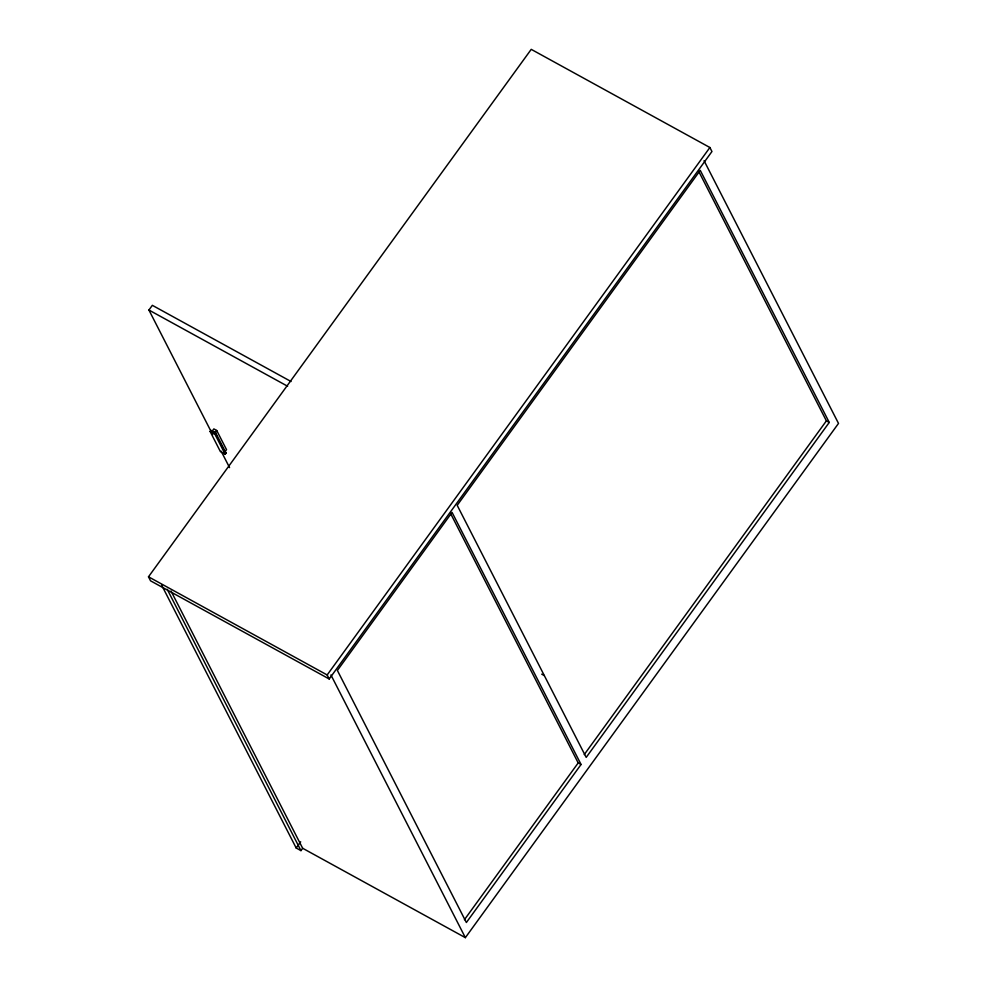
<?xml version="1.0" encoding="UTF-8"?>
<svg xmlns="http://www.w3.org/2000/svg" width="987" height="987" viewBox="0 0 987 987"><rect width="100%" height="100%" fill="white"/><g stroke="black" fill="none" stroke-linecap="round" stroke-linejoin="round"><path stroke-width="1.48" d="M212.736 434.736L148.926 310.041L152.343 305.328L291.029 381.513M210.132 431.516L210.984 430.332L215.746 432.96L226.048 453.07L225.184 454.242L220.422 451.627L210.132 431.516L214.895 434.132L225.184 454.242M216.721 430.48L215.006 432.837L212.143 431.257L213.858 428.901L216.721 430.48L226.529 449.653L224.814 452.009L226.048 453.07M214.895 434.132L215.746 432.96M148.494 576.803L531.228 49.35L709.887 147.507L711.948 151.529L329.214 678.982L150.555 580.825L148.494 576.803L327.166 674.96L329.214 678.982M327.166 674.96L709.887 147.507M171.022 591.028L302.651 848.265L300.949 850.621L296.186 848.006L300.69 841.8M464.421 919.711L578.197 762.914L450.603 513.561M584.242 754.586L826.39 420.869L698.796 171.516M581.059 764.481L466.37 922.524L337.381 670.444L452.058 512.389L581.059 764.481L578.197 762.914M829.253 422.436L586.192 757.399L457.191 505.319L700.252 170.344L829.253 422.436L826.39 420.869M302.651 848.265L465.358 937.65L838.506 423.411L704.064 160.696M148.926 310.041L287.612 386.238M541.715 674.17L544.33 675.614M214.796 432.429L217.103 436.945M220.607 443.792L224.111 450.64M221.15 451.17L229.564 467.616M330.929 674.948L465.358 937.65M167.21 589.288L300.949 850.621M161.745 585.303L296.186 848.006"/></g></svg>
